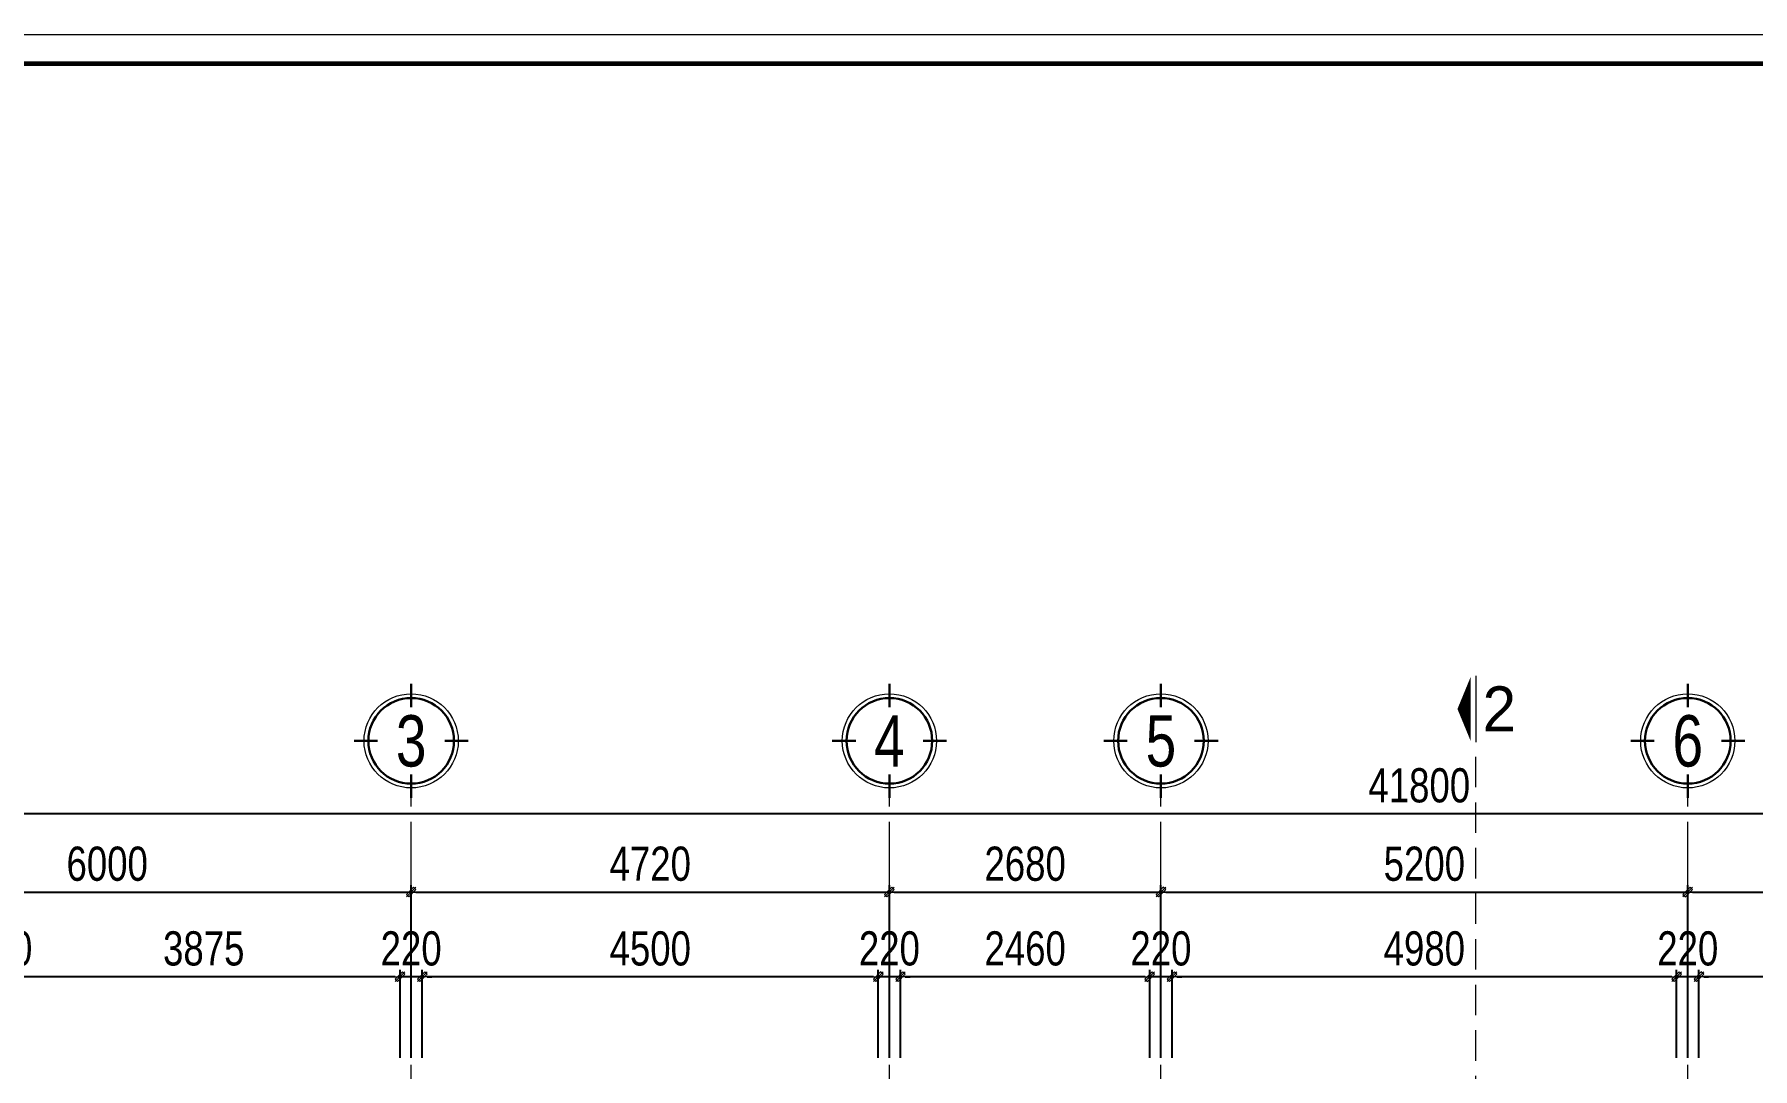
# Model space of a CAD drawing. Header units: millimetres. Extents: x 1109421 to 1726579, y -247837 to 144927.
# Drawn here: x 1651585 to 1668544, y -159032 to -148822 of the extents above; entities that cross this region are included whole.
import ezdxf
from ezdxf.enums import TextEntityAlignment as Align

# ---------------------------------------------------------------- set-up
doc = ezdxf.new("R2010")
doc.units = ezdxf.units.MM
doc.header["$LTSCALE"] = 600
doc.header["$MEASUREMENT"] = 0
doc.linetypes.add('CENTER', pattern=[2, 1.25, -0.25, 0.25, -0.25])
doc.linetypes.add('HIDDEN', pattern=[0.375, 0.25, -0.125])
doc.layers.get('0').update_dxf_attribs({"lineweight": 0})
doc.layers.get('Defpoints').update_dxf_attribs({"lineweight": 0})
for name, color, linetype, lineweight in [('dim', 144, 'Continuous', 13), ('Khungten_LCDI', 7, 'Continuous', 25), ('LC ISO', 153, 'Continuous', 13), ('LC Khac', 4, 'Continuous', 9), ('LC MANH DUT', 35, 'HIDDEN', 5), ('LC Text1', 3, 'Continuous', 20), ('thay1', 63, 'Continuous', 18), ('truc', 76, 'CENTER', 9)]:
    doc.layers.add(name, color=color, linetype=linetype, lineweight=lineweight)
doc.styles.add('EG 1', font='VHAVANB.TTF')
doc.styles.add('HOATBIF', font='hoatbif.shx', dxfattribs={"width": 0.8})
doc.styles.add('Khungten', font='VHAVAN.TTF', dxfattribs={"width": 0.9, "height": 5000})
doc.styles.add('LC 1', font='VHAVANB.TTF')
doc.styles.add('Tahoma', font='tahoma.ttf')
doc.styles.add('Title', font='VHBLACK.TTF')
doc.dimstyles.new('1-135', dxfattribs={"dimscale": 135, "dimtxt": 2.5, "dimasz": 0.35, "dimexe": 0.5, "dimexo": 0, "dimgap": 0.8, "dimtad": 1, "dimdec": 0, "dimzin": 0, "dimdsep": 46, "dimtxsty": 'HOATBIF', "dimblk1": 'DOT', "dimblk2": 'DOT', "dimsah": 1, "dimcen": -1, "dimdle": 1, "dimclrd": 256, "dimclre": 256, "dimclrt": 4, "dimadec": 3, "dimazin": 2, "dimtfac": 0.333333, "dimtdec": 0, "dimtix": 1, "dimtmove": 2, "dimatfit": 3, "dimldrblk": 'DOT', "dimfxl": 1, "dimtvp": 0.833333, "dimtolj": 1, "dimtzin": 0, "dimarcsym": 0})

# ---------------------------------------------------------------- blocks, each defined once
blk = doc.blocks.new('A$Cb3b0a436')
at = {"layer": 'Defpoints', "color": 0, "lineweight": 0}
blk.add_lwpolyline([(6.98, 0), (6.98, 297), (426.98, 297), (426.98, 0)], close=True, dxfattribs=at)
at = {"layer": 'Khungten_LCDI', "color": 5, "lineweight": 60}
blk.add_lwpolyline([(18.98, 2), (18.98, 295), (424.98, 295), (424.98, 2)], close=True, dxfattribs=at)
at = {"color": 7, "style": 'Khungten', "width": 0.8}
for tag, p in [('REVISION', (413.97, 41.04)), ('NGAYHT', (414.44, 32.41))]:
    blk.add_attdef(tag, text='', height=2, dxfattribs=at).set_placement(p, align=Align.CENTER)
at = {"layer": 'LC Text1', "style": 'Title', "width": 1.485915}
for tag, p, p2 in [('TENBANVE1', (388.11, 59.64), (422.38, 59.64)), ('TENBANVE2', (388.11, 52.88), (422.38, 52.88))]:
    blk.add_attdef(tag, text='', height=2.5, dxfattribs=at).set_placement(p, p2, align=Align.FIT)
at = {"layer": 'LC Text1', "style": 'Title', "width": 0.7}
blk.add_attdef('SOBANVE', text='', height=2.5, dxfattribs=at).set_placement((414.6, 9.54), align=Align.CENTER)
blk = doc.blocks.new('DOT')
at = {"layer": 'dim'}
for p, q in [((-3, 0), (3, 0)), ((-1, -1), (1, 1))]:
    blk.add_line(p, q, dxfattribs=at)
blk.add_lwpolyline([(0.5, 1), (-1, -0.5), (-0.5, -1), (1, 0.5)], close=True, dxfattribs=at)
blk = doc.blocks.new('*D1831')
at = {"layer": 'Defpoints', "color": 0, "transparency": 16777216}
for p in [(1655304, -157288), (1649304, -158926), (1655304, -158926)]:
    blk.add_point(p, dxfattribs=at)
at = {"layer": 'dim', "lineweight": -2, "transparency": 16777216}
for p, q in [((1649304, -158926), (1649304, -157221)), ((1649351, -157288), (1655257, -157288)), ((1655304, -158926), (1655304, -157221))]:
    blk.add_line(p, q, dxfattribs=at)
at = {"layer": 'dim', "lineweight": -2, "transparency": 16777216, "xscale": 47.25, "yscale": 47.25, "zscale": 47.25, "rotation": 180}
blk.add_blockref('DOT', (1649304, -157288), dxfattribs=at)
at = {"layer": 'dim', "lineweight": -2, "transparency": 16777216, "xscale": 47.25, "yscale": 47.25, "zscale": 47.25}
blk.add_blockref('DOT', (1655304, -157288), dxfattribs=at)
at = {"layer": 'dim', "color": 4, "transparency": 16777216, "insert": (1652304, -157011), "char_height": 337.5, "attachment_point": 5, "style": 'HOATBIF'}
blk.add_mtext('\\A1;6000', dxfattribs=at)
blk = doc.blocks.new('_Dot')
at = {"color": 0, "linetype": 'ByBlock', "lineweight": -2}
blk.add_line((-0.5, 0), (-1, 0), dxfattribs=at)
at = {"color": 0, "linetype": 'ByBlock', "const_width": 0.5}
blk.add_lwpolyline([(-0.25, 0, 1), (0.25, 0, 1)], format="xyb", close=True, dxfattribs=at)
blk = doc.blocks.new('*D1832')
at = {"layer": 'Defpoints', "color": 0, "transparency": 16777216}
for p in [(1660024, -157288), (1655304, -158926), (1660024, -158926)]:
    blk.add_point(p, dxfattribs=at)
at = {"layer": 'dim', "lineweight": -2, "transparency": 16777216}
for p, q in [((1655304, -158926), (1655304, -157221)), ((1655351, -157288), (1659977, -157288)), ((1660024, -158926), (1660024, -157221))]:
    blk.add_line(p, q, dxfattribs=at)
at = {"layer": 'dim', "lineweight": -2, "transparency": 16777216, "xscale": 47.25, "yscale": 47.25, "zscale": 47.25, "rotation": 180}
blk.add_blockref('DOT', (1655304, -157288), dxfattribs=at)
at = {"layer": 'dim', "lineweight": -2, "transparency": 16777216, "xscale": 47.25, "yscale": 47.25, "zscale": 47.25}
blk.add_blockref('DOT', (1660024, -157288), dxfattribs=at)
at = {"layer": 'dim', "color": 4, "transparency": 16777216, "insert": (1657664, -157011), "char_height": 337.5, "attachment_point": 5, "style": 'HOATBIF'}
blk.add_mtext('\\A1;4720', dxfattribs=at)
blk = doc.blocks.new('*D1833')
at = {"layer": 'Defpoints', "color": 0, "transparency": 16777216}
for p in [(1662704, -157288), (1660024, -158926), (1662704, -158926)]:
    blk.add_point(p, dxfattribs=at)
at = {"layer": 'dim', "lineweight": -2, "transparency": 16777216}
for p, q in [((1660024, -158926), (1660024, -157221)), ((1660071, -157288), (1662657, -157288)), ((1662704, -158926), (1662704, -157221))]:
    blk.add_line(p, q, dxfattribs=at)
at = {"layer": 'dim', "lineweight": -2, "transparency": 16777216, "xscale": 47.25, "yscale": 47.25, "zscale": 47.25, "rotation": 180}
blk.add_blockref('DOT', (1660024, -157288), dxfattribs=at)
at = {"layer": 'dim', "lineweight": -2, "transparency": 16777216, "xscale": 47.25, "yscale": 47.25, "zscale": 47.25}
blk.add_blockref('DOT', (1662704, -157288), dxfattribs=at)
at = {"layer": 'dim', "color": 4, "transparency": 16777216, "insert": (1661364, -157011), "char_height": 337.5, "attachment_point": 5, "style": 'HOATBIF'}
blk.add_mtext('\\A1;2680', dxfattribs=at)
blk = doc.blocks.new('*D1834')
at = {"layer": 'Defpoints', "color": 0, "transparency": 16777216}
for p in [(1673904, -157288), (1667904, -158926), (1673904, -158926)]:
    blk.add_point(p, dxfattribs=at)
at = {"layer": 'dim', "lineweight": -2, "transparency": 16777216}
for p, q in [((1667904, -158926), (1667904, -157221)), ((1667951, -157288), (1673857, -157288)), ((1673904, -158926), (1673904, -157221))]:
    blk.add_line(p, q, dxfattribs=at)
at = {"layer": 'dim', "lineweight": -2, "transparency": 16777216, "xscale": 47.25, "yscale": 47.25, "zscale": 47.25, "rotation": 180}
blk.add_blockref('DOT', (1667904, -157288), dxfattribs=at)
at = {"layer": 'dim', "lineweight": -2, "transparency": 16777216, "xscale": 47.25, "yscale": 47.25, "zscale": 47.25}
blk.add_blockref('DOT', (1673904, -157288), dxfattribs=at)
at = {"layer": 'dim', "color": 4, "transparency": 16777216, "insert": (1670904, -157011), "char_height": 337.5, "attachment_point": 5, "style": 'HOATBIF'}
blk.add_mtext('\\A1;6000', dxfattribs=at)
blk = doc.blocks.new('KyHieu TrucDinhVi')
at = {"color": 7, "lineweight": 30}
for p, q in [((0, 2.36), (0, 4)), ((-2.36, 0), (-4, 0)), ((2.36, 0), (4, 0)), ((0, -2.36), (0, -4))]:
    blk.add_line(p, q, dxfattribs=at)
blk.add_circle((0, 0), 3.3)
blk.add_circle((0, 0), 3, dxfattribs=at)
at = {"ltscale": 20, "style": 'Tahoma'}
blk.add_attdef('AA', text='', height=3, dxfattribs=at).set_placement((0, 0), align=Align.MIDDLE_CENTER)
blk = doc.blocks.new('*D1836')
at = {"layer": 'Defpoints', "color": 0, "transparency": 16777216}
for p in [(1667904, -157288), (1662704, -158926), (1667904, -158926)]:
    blk.add_point(p, dxfattribs=at)
at = {"layer": 'dim', "lineweight": -2, "transparency": 16777216}
for p, q in [((1662704, -158926), (1662704, -157221)), ((1662751, -157288), (1667857, -157288)), ((1667904, -158926), (1667904, -157221))]:
    blk.add_line(p, q, dxfattribs=at)
at = {"layer": 'dim', "lineweight": -2, "transparency": 16777216, "xscale": 47.25, "yscale": 47.25, "zscale": 47.25, "rotation": 180}
blk.add_blockref('DOT', (1662704, -157288), dxfattribs=at)
at = {"layer": 'dim', "lineweight": -2, "transparency": 16777216, "xscale": 47.25, "yscale": 47.25, "zscale": 47.25}
blk.add_blockref('DOT', (1667904, -157288), dxfattribs=at)
at = {"layer": 'dim', "color": 4, "transparency": 16777216, "insert": (1665304, -157011), "char_height": 337.5, "attachment_point": 5, "style": 'HOATBIF'}
blk.add_mtext('\\A1;5200', dxfattribs=at)
blk = doc.blocks.new('*D1844')
at = {"layer": 'Defpoints', "color": 0, "transparency": 16777216}
for p in [(1668014, -158124), (1668014, -158926), (1672414, -158926)]:
    blk.add_point(p, dxfattribs=at)
at = {"layer": 'dim', "lineweight": -2, "transparency": 16777216}
for p, q in [((1668014, -158926), (1668014, -158056)), ((1672414, -158926), (1672414, -158056)), ((1672367, -158124), (1668061, -158124))]:
    blk.add_line(p, q, dxfattribs=at)
at = {"layer": 'dim', "lineweight": -2, "transparency": 16777216, "xscale": 47.25, "yscale": 47.25, "zscale": 47.25, "rotation": 180}
blk.add_blockref('DOT', (1668014, -158124), dxfattribs=at)
at = {"layer": 'dim', "lineweight": -2, "transparency": 16777216, "xscale": 47.25, "yscale": 47.25, "zscale": 47.25}
blk.add_blockref('DOT', (1672414, -158124), dxfattribs=at)
at = {"layer": 'dim', "color": 4, "transparency": 16777216, "insert": (1670214, -157847), "char_height": 337.5, "attachment_point": 5, "style": 'HOATBIF'}
blk.add_mtext('\\A1;4400', dxfattribs=at)
blk = doc.blocks.new('*D1845')
at = {"layer": 'Defpoints', "color": 0, "transparency": 16777216}
for p in [(1667794, -158124), (1667794, -158926), (1668014, -158926)]:
    blk.add_point(p, dxfattribs=at)
at = {"layer": 'dim', "lineweight": -2, "transparency": 16777216}
for p, q in [((1667794, -158926), (1667794, -158056)), ((1668014, -158926), (1668014, -158056)), ((1667747, -158124), (1667700, -158124)), ((1668014, -158124), (1667794, -158124)), ((1668061, -158124), (1668109, -158124))]:
    blk.add_line(p, q, dxfattribs=at)
at = {"layer": 'dim', "lineweight": -2, "transparency": 16777216, "xscale": 47.25, "yscale": 47.25, "zscale": 47.25}
blk.add_blockref('DOT', (1667794, -158124), dxfattribs=at)
at = {"layer": 'dim', "lineweight": -2, "transparency": 16777216, "xscale": 47.25, "yscale": 47.25, "zscale": 47.25, "rotation": 180}
blk.add_blockref('DOT', (1668014, -158124), dxfattribs=at)
at = {"layer": 'dim', "color": 4, "transparency": 16777216, "insert": (1667904, -157847), "char_height": 337.5, "attachment_point": 5, "style": 'HOATBIF'}
blk.add_mtext('\\A1;220', dxfattribs=at)
blk = doc.blocks.new('*D1846')
at = {"layer": 'Defpoints', "color": 0, "transparency": 16777216}
for p in [(1662814, -158124), (1662814, -158926), (1667794, -158926)]:
    blk.add_point(p, dxfattribs=at)
at = {"layer": 'dim', "lineweight": -2, "transparency": 16777216}
for p, q in [((1662814, -158926), (1662814, -158056)), ((1667794, -158926), (1667794, -158056)), ((1667747, -158124), (1662861, -158124))]:
    blk.add_line(p, q, dxfattribs=at)
at = {"layer": 'dim', "lineweight": -2, "transparency": 16777216, "xscale": 47.25, "yscale": 47.25, "zscale": 47.25, "rotation": 180}
blk.add_blockref('DOT', (1662814, -158124), dxfattribs=at)
at = {"layer": 'dim', "lineweight": -2, "transparency": 16777216, "xscale": 47.25, "yscale": 47.25, "zscale": 47.25}
blk.add_blockref('DOT', (1667794, -158124), dxfattribs=at)
at = {"layer": 'dim', "color": 4, "transparency": 16777216, "insert": (1665304, -157847), "char_height": 337.5, "attachment_point": 5, "style": 'HOATBIF'}
blk.add_mtext('\\A1;4980', dxfattribs=at)
blk = doc.blocks.new('*D1847')
at = {"layer": 'Defpoints', "color": 0, "transparency": 16777216}
for p in [(1662594, -158124), (1662594, -158926), (1662814, -158926)]:
    blk.add_point(p, dxfattribs=at)
at = {"layer": 'dim', "lineweight": -2, "transparency": 16777216}
for p, q in [((1662594, -158926), (1662594, -158056)), ((1662814, -158926), (1662814, -158056)), ((1662547, -158124), (1662500, -158124)), ((1662814, -158124), (1662594, -158124)), ((1662861, -158124), (1662909, -158124))]:
    blk.add_line(p, q, dxfattribs=at)
at = {"layer": 'dim', "lineweight": -2, "transparency": 16777216, "xscale": 47.25, "yscale": 47.25, "zscale": 47.25}
blk.add_blockref('DOT', (1662594, -158124), dxfattribs=at)
at = {"layer": 'dim', "lineweight": -2, "transparency": 16777216, "xscale": 47.25, "yscale": 47.25, "zscale": 47.25, "rotation": 180}
blk.add_blockref('DOT', (1662814, -158124), dxfattribs=at)
at = {"layer": 'dim', "color": 4, "transparency": 16777216, "insert": (1662704, -157847), "char_height": 337.5, "attachment_point": 5, "style": 'HOATBIF'}
blk.add_mtext('\\A1;220', dxfattribs=at)
blk = doc.blocks.new('*D1848')
at = {"layer": 'Defpoints', "color": 0, "transparency": 16777216}
for p in [(1660134, -158124), (1660134, -158926), (1662594, -158926)]:
    blk.add_point(p, dxfattribs=at)
at = {"layer": 'dim', "lineweight": -2, "transparency": 16777216}
for p, q in [((1660134, -158926), (1660134, -158056)), ((1662594, -158926), (1662594, -158056)), ((1662547, -158124), (1660181, -158124))]:
    blk.add_line(p, q, dxfattribs=at)
at = {"layer": 'dim', "lineweight": -2, "transparency": 16777216, "xscale": 47.25, "yscale": 47.25, "zscale": 47.25, "rotation": 180}
blk.add_blockref('DOT', (1660134, -158124), dxfattribs=at)
at = {"layer": 'dim', "lineweight": -2, "transparency": 16777216, "xscale": 47.25, "yscale": 47.25, "zscale": 47.25}
blk.add_blockref('DOT', (1662594, -158124), dxfattribs=at)
at = {"layer": 'dim', "color": 4, "transparency": 16777216, "insert": (1661364, -157847), "char_height": 337.5, "attachment_point": 5, "style": 'HOATBIF'}
blk.add_mtext('\\A1;2460', dxfattribs=at)
blk = doc.blocks.new('*D1849')
at = {"layer": 'Defpoints', "color": 0, "transparency": 16777216}
for p in [(1659914, -158124), (1659914, -158926), (1660134, -158926)]:
    blk.add_point(p, dxfattribs=at)
at = {"layer": 'dim', "lineweight": -2, "transparency": 16777216}
for p, q in [((1659914, -158926), (1659914, -158056)), ((1660134, -158926), (1660134, -158056)), ((1659867, -158124), (1659820, -158124)), ((1660134, -158124), (1659914, -158124)), ((1660181, -158124), (1660229, -158124))]:
    blk.add_line(p, q, dxfattribs=at)
at = {"layer": 'dim', "lineweight": -2, "transparency": 16777216, "xscale": 47.25, "yscale": 47.25, "zscale": 47.25}
blk.add_blockref('DOT', (1659914, -158124), dxfattribs=at)
at = {"layer": 'dim', "lineweight": -2, "transparency": 16777216, "xscale": 47.25, "yscale": 47.25, "zscale": 47.25, "rotation": 180}
blk.add_blockref('DOT', (1660134, -158124), dxfattribs=at)
at = {"layer": 'dim', "color": 4, "transparency": 16777216, "insert": (1660024, -157847), "char_height": 337.5, "attachment_point": 5, "style": 'HOATBIF'}
blk.add_mtext('\\A1;220', dxfattribs=at)
blk = doc.blocks.new('*D1850')
at = {"layer": 'Defpoints', "color": 0, "transparency": 16777216}
for p in [(1655414, -158124), (1655414, -158926), (1659914, -158926)]:
    blk.add_point(p, dxfattribs=at)
at = {"layer": 'dim', "lineweight": -2, "transparency": 16777216}
for p, q in [((1655414, -158926), (1655414, -158056)), ((1659914, -158926), (1659914, -158056)), ((1659867, -158124), (1655461, -158124))]:
    blk.add_line(p, q, dxfattribs=at)
at = {"layer": 'dim', "lineweight": -2, "transparency": 16777216, "xscale": 47.25, "yscale": 47.25, "zscale": 47.25, "rotation": 180}
blk.add_blockref('DOT', (1655414, -158124), dxfattribs=at)
at = {"layer": 'dim', "lineweight": -2, "transparency": 16777216, "xscale": 47.25, "yscale": 47.25, "zscale": 47.25}
blk.add_blockref('DOT', (1659914, -158124), dxfattribs=at)
at = {"layer": 'dim', "color": 4, "transparency": 16777216, "insert": (1657664, -157847), "char_height": 337.5, "attachment_point": 5, "style": 'HOATBIF'}
blk.add_mtext('\\A1;4500', dxfattribs=at)
blk = doc.blocks.new('*D1851')
at = {"layer": 'Defpoints', "color": 0, "transparency": 16777216}
for p in [(1655194, -158124), (1655194, -158926), (1655414, -158926)]:
    blk.add_point(p, dxfattribs=at)
at = {"layer": 'dim', "lineweight": -2, "transparency": 16777216}
for p, q in [((1655194, -158926), (1655194, -158056)), ((1655414, -158926), (1655414, -158056)), ((1655147, -158124), (1655100, -158124)), ((1655414, -158124), (1655194, -158124)), ((1655461, -158124), (1655509, -158124))]:
    blk.add_line(p, q, dxfattribs=at)
at = {"layer": 'dim', "lineweight": -2, "transparency": 16777216, "xscale": 47.25, "yscale": 47.25, "zscale": 47.25}
blk.add_blockref('DOT', (1655194, -158124), dxfattribs=at)
at = {"layer": 'dim', "lineweight": -2, "transparency": 16777216, "xscale": 47.25, "yscale": 47.25, "zscale": 47.25, "rotation": 180}
blk.add_blockref('DOT', (1655414, -158124), dxfattribs=at)
at = {"layer": 'dim', "color": 4, "transparency": 16777216, "insert": (1655304, -157847), "char_height": 337.5, "attachment_point": 5, "style": 'HOATBIF'}
blk.add_mtext('\\A1;220', dxfattribs=at)
blk = doc.blocks.new('*D1852')
at = {"layer": 'Defpoints', "color": 0, "transparency": 16777216}
for p in [(1651319, -158124), (1651319, -158926), (1655194, -158926)]:
    blk.add_point(p, dxfattribs=at)
at = {"layer": 'dim', "lineweight": -2, "transparency": 16777216}
for p, q in [((1651319, -158926), (1651319, -158056)), ((1655194, -158926), (1655194, -158056)), ((1655147, -158124), (1651366, -158124))]:
    blk.add_line(p, q, dxfattribs=at)
at = {"layer": 'dim', "lineweight": -2, "transparency": 16777216, "xscale": 47.25, "yscale": 47.25, "zscale": 47.25, "rotation": 180}
blk.add_blockref('DOT', (1651319, -158124), dxfattribs=at)
at = {"layer": 'dim', "lineweight": -2, "transparency": 16777216, "xscale": 47.25, "yscale": 47.25, "zscale": 47.25}
blk.add_blockref('DOT', (1655194, -158124), dxfattribs=at)
at = {"layer": 'dim', "color": 4, "transparency": 16777216, "insert": (1653257, -157847), "char_height": 337.5, "attachment_point": 5, "style": 'HOATBIF'}
blk.add_mtext('\\A1;3875', dxfattribs=at)
blk = doc.blocks.new('*D1853')
at = {"layer": 'Defpoints', "color": 0, "transparency": 16777216}
for p in [(1651209, -158124), (1651209, -158926), (1651319, -158926)]:
    blk.add_point(p, dxfattribs=at)
at = {"layer": 'dim', "lineweight": -2, "transparency": 16777216}
for p, q in [((1651209, -158926), (1651209, -158056)), ((1651319, -158926), (1651319, -158056)), ((1651162, -158124), (1651115, -158124)), ((1651319, -158124), (1651209, -158124)), ((1651366, -158124), (1651414, -158124))]:
    blk.add_line(p, q, dxfattribs=at)
at = {"layer": 'dim', "lineweight": -2, "transparency": 16777216, "xscale": 47.25, "yscale": 47.25, "zscale": 47.25}
blk.add_blockref('DOT', (1651209, -158124), dxfattribs=at)
at = {"layer": 'dim', "lineweight": -2, "transparency": 16777216, "xscale": 47.25, "yscale": 47.25, "zscale": 47.25, "rotation": 180}
blk.add_blockref('DOT', (1651319, -158124), dxfattribs=at)
at = {"layer": 'dim', "color": 4, "transparency": 16777216, "insert": (1651264, -157847), "char_height": 337.5, "attachment_point": 5, "style": 'HOATBIF'}
blk.add_mtext('\\A1;110', dxfattribs=at)
blk = doc.blocks.new('cat11')
at = {"layer": 'LC Khac', "color": 1, "ltscale": 2}
blk.add_line((0, 0), (0, 485), dxfattribs=at)
blk.add_lwpolyline([(-134, 243, 0, 471, 0), (-37, 243, 275, 275, 0)], format="xyseb", dxfattribs=at)
at = {"ltscale": 2, "style": 'LC 1'}
blk.add_attdef('A', text='', height=330, dxfattribs=at).set_placement((179, 243), align=Align.MIDDLE_CENTER)
blk = doc.blocks.new('*D1881')
at = {"layer": 'Defpoints', "color": 0, "transparency": 16777216}
for p in [(1685104, -156513), (1643304, -158926), (1685104, -158926)]:
    blk.add_point(p, dxfattribs=at)
at = {"layer": 'dim', "lineweight": -2, "transparency": 16777216}
for p, q in [((1643304, -158926), (1643304, -156446)), ((1643351, -156513), (1685057, -156513)), ((1685104, -158926), (1685104, -156446))]:
    blk.add_line(p, q, dxfattribs=at)
at = {"layer": 'dim', "lineweight": -2, "transparency": 16777216, "xscale": 47.25, "yscale": 47.25, "zscale": 47.25, "rotation": 180}
blk.add_blockref('DOT', (1643304, -156513), dxfattribs=at)
at = {"layer": 'dim', "lineweight": -2, "transparency": 16777216, "xscale": 47.25, "yscale": 47.25, "zscale": 47.25}
blk.add_blockref('DOT', (1685104, -156513), dxfattribs=at)
at = {"layer": 'dim', "color": 4, "transparency": 16777216, "insert": (1665254, -156237), "char_height": 337.5, "attachment_point": 5, "style": 'HOATBIF'}
blk.add_mtext('\\A1;41800', dxfattribs=at)

msp = doc.modelspace()

# ---------------------------------------------------------------- linework, layer by layer
at = {"layer": 'LC MANH DUT', "ltscale": 2}
msp.add_line((1665811.7, -177403), (1665811.7, -155808.4), dxfattribs=at)
at = {"layer": 'truc'}
for p, q in [((1655304.2, -176545), (1655304.2, -156359.2)), ((1660024.2, -176545), (1660024.2, -156359.2)), ((1662704.2, -176545), (1662704.2, -156359.2)), ((1667904.2, -176545), (1667904.2, -156359.2))]:
    msp.add_line(p, q, dxfattribs=at)

# ---------------------------------------------------------------- block references
at = {"xscale": 143.35021493995, "yscale": 143.35021493995, "zscale": 143.35021493995}
msp.add_blockref('A$Cb3b0a436', (1635929.9, -191396.9), dxfattribs=at)
at = {"layer": 'LC ISO'}
ref = msp.add_blockref('KyHieu TrucDinhVi', (1655304.2, -155795.9), dxfattribs=dict(at, xscale=140.8352653944289, yscale=140.8352653944289, zscale=140.8352653944289))
ref.add_attrib('AA', '3', dxfattribs={"layer": '0', "ltscale": 20, "height": 507, "style": 'EG 1', "width": 0.8}).set_placement((1655304.2, -155795.9), align=Align.MIDDLE_CENTER)
ref = msp.add_blockref('KyHieu TrucDinhVi', (1660024.2, -155795.9), dxfattribs=dict(at, xscale=140.8352653944289, yscale=140.8352653944289, zscale=140.8352653944289))
ref.add_attrib('AA', '4', dxfattribs={"layer": '0', "ltscale": 20, "height": 507, "style": 'EG 1', "width": 0.8}).set_placement((1660024.2, -155795.9), align=Align.MIDDLE_CENTER)
ref = msp.add_blockref('KyHieu TrucDinhVi', (1662704.2, -155795.9), dxfattribs=dict(at, xscale=140.8352653944289, yscale=140.8352653944289, zscale=140.8352653944289))
ref.add_attrib('AA', '5', dxfattribs={"layer": '0', "ltscale": 20, "height": 507, "style": 'EG 1', "width": 0.8}).set_placement((1662704.2, -155795.9), align=Align.MIDDLE_CENTER)
ref = msp.add_blockref('KyHieu TrucDinhVi', (1667904.2, -155795.9), dxfattribs=dict(at, xscale=140.8352653944289, yscale=140.8352653944289, zscale=140.8352653944289))
ref.add_attrib('AA', '6', dxfattribs={"layer": '0', "ltscale": 20, "height": 507, "style": 'EG 1', "width": 0.8}).set_placement((1667904.2, -155795.9), align=Align.MIDDLE_CENTER)
at = {"layer": 'thay1'}
ref = msp.add_blockref('cat11', (1665811.7, -155153), dxfattribs=dict(at, xscale=-1.35, yscale=1.35, zscale=1.35, rotation=180))
ref.add_attrib('A', '2', dxfattribs={"layer": '0', "ltscale": 2, "height": 445.5, "style": 'LC 1'}).set_placement((1666044.2, -155480.7), align=Align.MIDDLE_CENTER)
ref = msp.add_blockref('cat11', (1665811.7, -155153), dxfattribs=dict(at, xscale=-1.35, yscale=1.35, zscale=1.35, rotation=180))
ref.add_attrib('A', '2', dxfattribs={"layer": '0', "ltscale": 2, "height": 445.5, "style": 'LC 1'}).set_placement((1666044.2, -155480.7), align=Align.MIDDLE_CENTER)

# ---------------------------------------------------------------- dimensions: what is measured, and where the dimension line sits
at = {"layer": 'dim'}
dim = msp.add_linear_dim(base=(1685104.2, -156513.5), p1=(1643304.2, -158925.9), p2=(1685104.2, -158925.9), dimstyle='1-135', dxfattribs=at)
dim.commit()
dim.dimension.update_dxf_attribs({"geometry": '*D1881', "text_midpoint": (1665253.8, -156236.7), "dimtype": 160})
for base, p1, p2, picture, middle in [((1655304.2, -157288.2), (1649304.2, -158925.9), (1655304.2, -158925.9), '*D1831', (1652304.2, -157011.4)), ((1660024.2, -157288.2), (1655304.2, -158925.9), (1660024.2, -158925.9), '*D1832', (1657664.2, -157011.4)), ((1662704.2, -157288.2), (1660024.2, -158925.9), (1662704.2, -158925.9), '*D1833', (1661364.2, -157011.4)), ((1667904.2, -157288.2), (1662704.2, -158925.9), (1667904.2, -158925.9), '*D1836', (1665304.2, -157011.4)), ((1673904.2, -157288.2), (1667904.2, -158925.9), (1673904.2, -158925.9), '*D1834', (1670904.2, -157011.4)), ((1651209.2, -158123.6), (1651319.2, -158925.9), (1651209.2, -158925.9), '*D1853', (1651264.2, -157846.8)), ((1651319.2, -158123.6), (1655194.2, -158925.9), (1651319.2, -158925.9), '*D1852', (1653256.7, -157846.8)), ((1655194.2, -158123.6), (1655414.2, -158925.9), (1655194.2, -158925.9), '*D1851', (1655304.2, -157846.8)), ((1655414.2, -158123.6), (1659914.2, -158925.9), (1655414.2, -158925.9), '*D1850', (1657664.2, -157846.8)), ((1659914.2, -158123.6), (1660134.2, -158925.9), (1659914.2, -158925.9), '*D1849', (1660024.2, -157846.8)), ((1660134.2, -158123.6), (1662594.2, -158925.9), (1660134.2, -158925.9), '*D1848', (1661364.2, -157846.8)), ((1662594.2, -158123.6), (1662814.2, -158925.9), (1662594.2, -158925.9), '*D1847', (1662704.2, -157846.8)), ((1662814.2, -158123.6), (1667794.2, -158925.9), (1662814.2, -158925.9), '*D1846', (1665304.2, -157846.8)), ((1667794.2, -158123.6), (1668014.2, -158925.9), (1667794.2, -158925.9), '*D1845', (1667904.2, -157846.8)), ((1668014.2, -158123.6), (1672414.2, -158925.9), (1668014.2, -158925.9), '*D1844', (1670214.2, -157846.8))]:
    dim = msp.add_linear_dim(base=base, p1=p1, p2=p2, dimstyle='1-135', dxfattribs=at)
    dim.commit()
    dim.dimension.update_dxf_attribs({"geometry": picture, "text_midpoint": middle})

doc.saveas('drawing.dxf')
